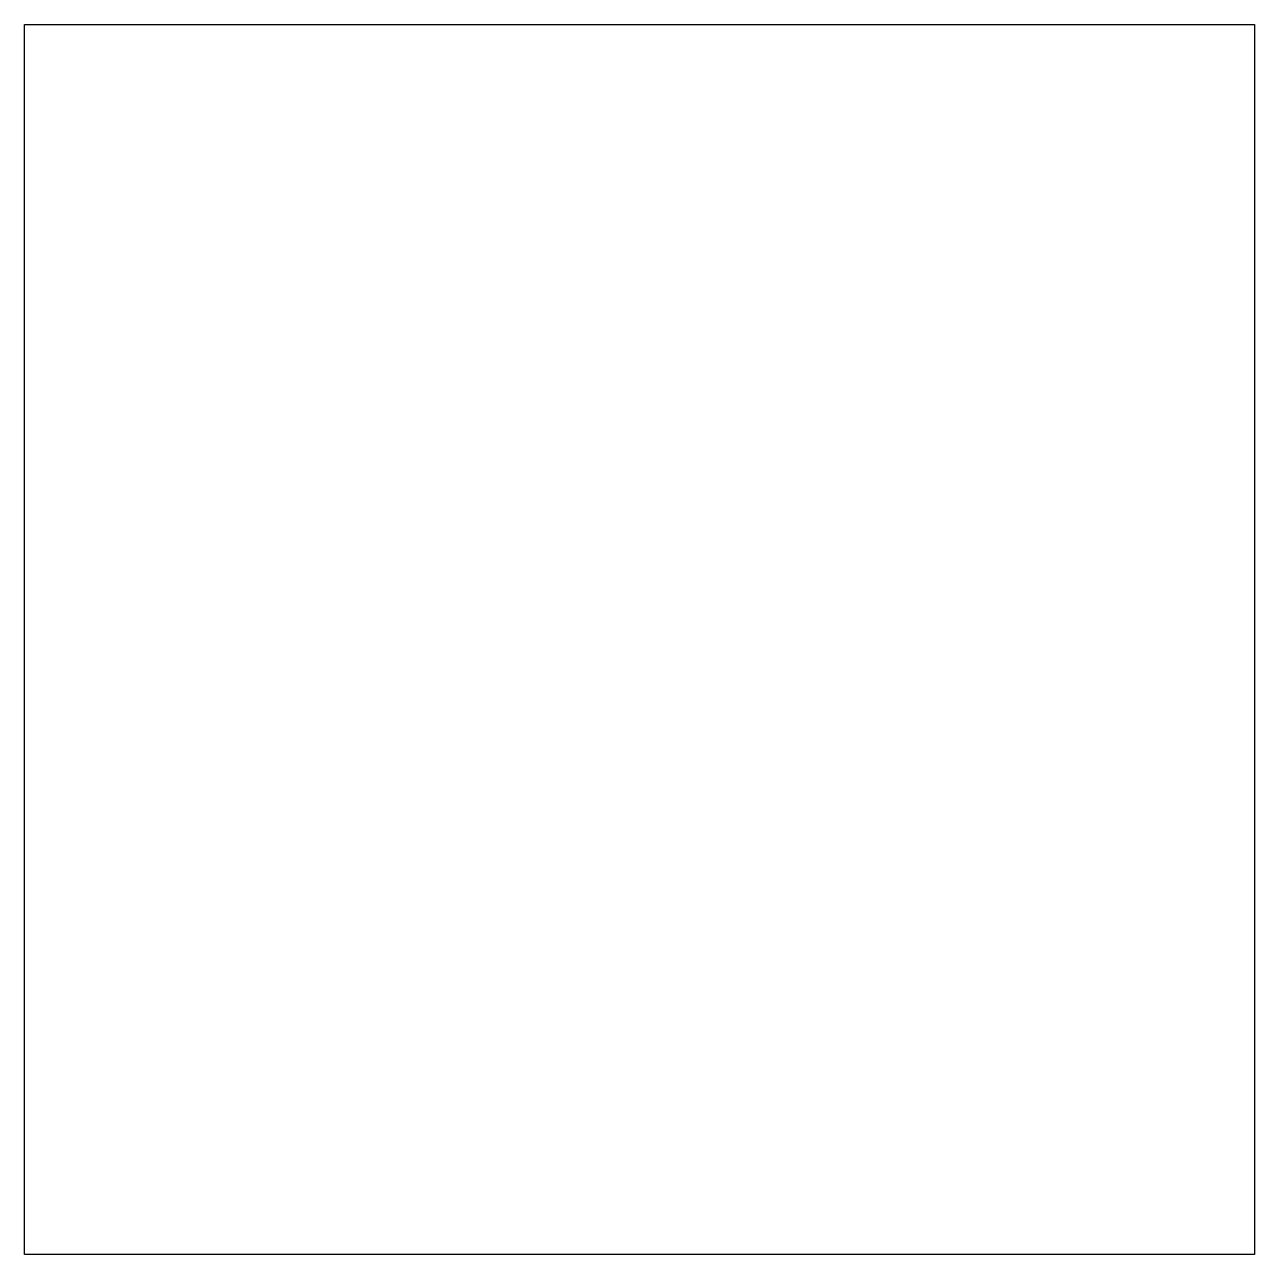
# Model space of a CAD drawing. Header units: millimetres. Extents: x -1190 to -810, y -1190 to -810.
import ezdxf

# ---------------------------------------------------------------- set-up
doc = ezdxf.new("R2010")
doc.units = ezdxf.units.MM

msp = doc.modelspace()

# ---------------------------------------------------------------- linework, layer by layer
at = {"color": 7, "linetype": 'Continuous', "lineweight": 25}
for p, q in [((-1190, -810), (-810, -810)), ((-1190, -1190), (-1190, -810)), ((-810, -810), (-810, -1190)), ((-810, -1190), (-1190, -1190))]:
    msp.add_line(p, q, dxfattribs=at)

doc.saveas('drawing.dxf')
